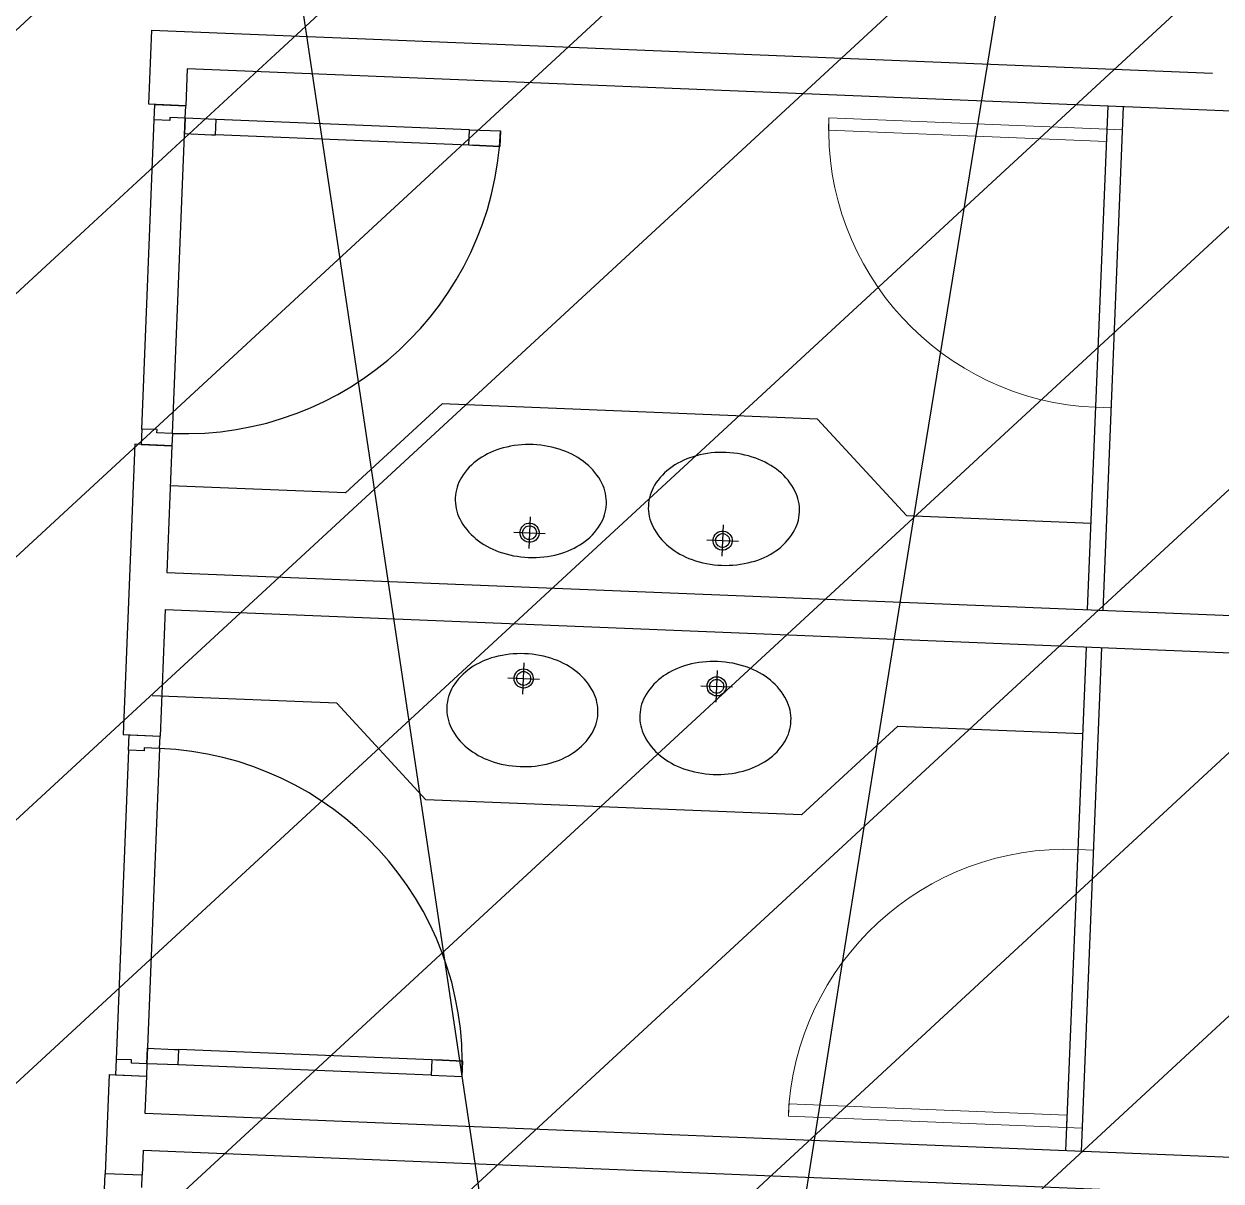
# Model space of a CAD drawing. Extents: x -678889171 to 586587, y -792238163 to 335485.
# Drawn here: x -678754277 to -678750407, y -791947371 to -791943630 of the extents above; entities that cross this region are included whole.
import ezdxf
from ezdxf.enums import TextEntityAlignment as Align

# ---------------------------------------------------------------- set-up
doc = ezdxf.new("R2010")
doc.units = 0
doc.header["$MEASUREMENT"] = 0
for name, color, linetype in [('A-FLOR-PATT', 252, 'Continuous'), ('A-SITE-PATT', 252, 'Continuous'), ('A-WALL', 252, 'Continuous')]:
    doc.layers.add(name, color=color, linetype=linetype)
doc.layers.add('BASEMENT3 LAYOUT$0$HATCH2', color=252, linetype='Continuous', lineweight=15)
doc.layers.add('Ground floor Towers$0$04-Ground Floor$0$A-DOOR-FULL', color=252, linetype='Continuous', lineweight=20)
doc.styles.add('Ground floor Towers$0$$Bas01-Rname$0$EN-SC', font='swissc.ttf')
doc.styles.add('Ground floor Towers$0$$Bas01-Rname$0$EN-SCL', font='swisscl.ttf')
doc.styles.add('Ground floor Towers$0$04-Ground Floor$0$V2-lower ground$0$LEVEL  FOR LICENSE LOWER GR$0$$LG- LEVEL$0$AR-SR', font='sarb.shx')

# ---------------------------------------------------------------- blocks, each defined once
blk = doc.blocks.new('A$C61C61320')
at = {"layer": 'BASEMENT3 LAYOUT$0$HATCH2'}
h = blk.add_hatch(dxfattribs=at)
h.set_pattern_fill('ANSI31', color=256, scale=5000, style=0)
h.set_pattern_definition([(45, (1320016.062358054, 343948.7931753235), (-441.9417382415922, 441.9417382415922), [])])
h.paths.add_polyline_path([(11086.00013759569, 20764.88754983409), (-87874.57371154218, 20764.88754983409), (-87874.57371154218, -14411.92520058152), (11086.00013759569, -14411.92520058152)])
blk = doc.blocks.new('Ground floor Towers$0$04-Ground Floor$0$$DD-04-LEVEL LG$0$a-up-t3-a$0$WATG_DOORSINGLE_M3')
at = {"layer": 'Ground floor Towers$0$04-Ground Floor$0$A-DOOR-FULL'}
for p, q in [((0, -50), (0, 0)), ((900, -50), (900, 0))]:
    blk.add_line(p, q, dxfattribs=at)
blk.add_lwpolyline([(900, -50), (900, -950), (860, -950), (860, -50)], close=True, dxfattribs=at)
blk.add_arc((900, -50), 900.0000000000002, 180, 270, dxfattribs=at)
blk = doc.blocks.new('GR')
at = {"layer": 'A-FLOR-PATT'}
for p, q in [((49525, 196905), (34393.90724153118, 276184.0878004957)), ((40356.07660175354, 242307.1102148541), (40356.07926239233, 242067.1153021294)), ((40356.07660175354, 242307.1102148541), (43789.59181454811, 242307.1102148542)), ((45356.67700594787, 242187.1102148541), (40476.64699863412, 242187.1102148542)), ((40476.64699863412, 242187.1102148542), (40476.64699863412, 242067.1153021294)), ((43456.10223646246, 240557.7728084923), (43456.10223646304, 242187.608982786)), ((43506.55399136245, 240557.2740405606), (43506.10223646322, 242187.608982786)), ((40476.64699863413, 242067.1153021294), (40356.64699863413, 242067.1153021294)), ((40376.64699863418, 242067.1153021294), (40476.64699863412, 242067.1153021294)), ((40376.64699863418, 242017.1153021294), (40376.64699863418, 242067.1153021294)), ((40476.64699863412, 242027.1153021294), (40476.64699863412, 242067.1153021294)), ((40426.64699863413, 242017.1153021294), (40376.64699863418, 242017.1153021294)), ((40376.64699863418, 241017.1153021296), (40376.64699863418, 242017.1153021294)), ((40476.64699863412, 242027.1153021294), (40426.64699863413, 242027.1153021294)), ((40426.64699863413, 242027.1153021294), (40426.64699863413, 242017.1153021294)), ((40576.64699863408, 242027.1153021294), (40476.64699863412, 242027.1153021294)), ((40476.64699863412, 242027.1153021294), (40476.64699863412, 241977.1153021294)), ((40476.64699863412, 241007.1153021297), (40476.64699863412, 242027.1153021294)), ((40576.64699863408, 241977.1153021294), (40576.64699863408, 242027.1153021294)), ((41396.64699863386, 242027.1153021294), (40576.64699863408, 242027.1153021294)), ((41396.64699863386, 241977.1153021294), (41396.64699863386, 242027.1153021294)), ((41396.64699863386, 242027.1153021294), (41496.64699863382, 242027.1153021294)), ((41496.64699863382, 242027.1153021294), (41496.64699863382, 241977.1153021294)), ((40476.64699863412, 241977.1153021294), (40563.64699863408, 241977.1153021294)), ((40563.64699863408, 241977.1153021294), (40576.64699863408, 241977.1153021294)), ((41396.64699863386, 241977.1153021294), (40576.64699863408, 241977.1153021294)), ((41496.64699863382, 241977.1153021294), (41396.64699863386, 241977.1153021294)), ((41496.64699863382, 241977.1153021294), (41409.64699863385, 241977.1153021294)), ((41409.64699863385, 241977.1153021294), (41496.64699863382, 241977.1153021294)), ((41343.6385886759, 241137.6855810865), (41043.63858867593, 240837.6855810865)), ((42558.47318797583, 241137.6855810864), (41343.63858867589, 241137.6855810865)), ((42558.47318797583, 241137.6855810864), (42858.47318797581, 240837.6855810865)), ((40426.64699863413, 241017.1153021296), (40376.64699863418, 241017.1153021297)), ((40376.64699863418, 241017.1153021297), (40376.64699863418, 240967.1153021297)), ((40426.64699863413, 241007.1153021297), (40426.64699863413, 241017.1153021296)), ((40476.64699863412, 241007.1153021297), (40426.64699863413, 241007.1153021297)), ((40476.64699863412, 241007.1153021297), (40476.64699863412, 240967.1153021297)), ((40476.64699863412, 240967.1153021294), (40356.64699863413, 240967.1153021294)), ((40356.64699863412, 240967.1102148542), (40356.64699863412, 240027.4429535421)), ((40476.64699863412, 240967.1102148542), (40356.64699863412, 240967.1102148542)), ((40376.64699863418, 240967.1153021297), (40476.64699863412, 240967.1153021297)), ((40476.64699863413, 240967.1153021294), (40476.64699863413, 240557.2740405605)), ((41043.63858867593, 240837.6855810865), (40476.64699863412, 240837.6855810865)), ((42858.47318797581, 240837.6855810865), (43456.10223646258, 240837.6855810865)), ((40476.64699863413, 240557.2740405605), (45356.67700594787, 240557.2740405606)), ((40476.64699863412, 240437.2740405605), (45356.67700594787, 240437.2740405605)), ((40476.64699863412, 240437.2740405605), (40476.64699863412, 240027.4429535421)), ((43456.10223646246, 240436.7752726287), (43456.10223646304, 238806.939098335)), ((43506.55399136245, 240437.2740405605), (43506.10223646322, 238806.9390983351)), ((41043.63858867593, 240156.8625000347), (40446.00954018905, 240156.8625000347)), ((41343.6385886759, 239856.8625000347), (41043.63858867593, 240156.8625000347)), ((42558.47318797583, 239856.8625000346), (42858.47318797581, 240156.8625000346)), ((42858.47318797581, 240156.8625000346), (43456.10223646256, 240156.8625000346)), ((40356.64699863411, 240027.4429535421), (40476.64699863412, 240027.4429535421)), ((40376.64699863423, 240027.4429535419), (40476.64699863416, 240027.4429535419)), ((40376.64699863423, 239977.4429535419), (40376.64699863423, 240027.4429535419)), ((40476.64699863416, 239987.4429535419), (40476.64699863416, 240027.4429535419)), ((40476.64699863416, 239987.4429535419), (40426.64699863418, 239987.4429535419)), ((40426.64699863418, 239987.4429535419), (40426.64699863418, 239977.4429535419)), ((40476.64699863416, 239987.4429535419), (40476.64699863416, 238967.4429535422)), ((40426.64699863418, 239977.4429535419), (40376.64699863423, 239977.4429535419)), ((40376.64699863423, 239977.4429535419), (40376.64699863423, 238977.4429535422)), ((42558.47318797583, 239856.8625000346), (41343.638588676, 239856.8625000346)), ((40476.64699863416, 238967.4429535422), (40476.64699863416, 239017.4429535422)), ((40476.64699863416, 239017.4429535422), (40563.64699863413, 239017.4429535422)), ((40563.64699863413, 239017.4429535422), (40576.64699863413, 239017.4429535422)), ((40576.64699863413, 239017.4429535422), (40576.64699863413, 238967.4429535422)), ((41396.6469986339, 239017.4429535422), (40576.64699863413, 239017.4429535422)), ((41396.6469986339, 239017.4429535422), (41396.6469986339, 238967.4429535422)), ((41496.64699863386, 239017.4429535422), (41396.6469986339, 239017.4429535422)), ((41496.64699863386, 239017.4429535422), (41409.64699863389, 239017.4429535422)), ((41409.64699863389, 239017.4429535422), (41496.64699863386, 239017.4429535422)), ((41496.64699863386, 238967.4429535422), (41496.64699863386, 239017.4429535422)), ((40426.64699863418, 238977.4429535422), (40376.64699863423, 238977.4429535422)), ((40376.64699863423, 238977.4429535422), (40376.64699863423, 238927.4429535422)), ((40426.64699863418, 238967.4429535422), (40426.64699863418, 238977.4429535422)), ((40476.64699863416, 238967.4429535422), (40426.64699863418, 238967.4429535422)), ((40576.64699863413, 238967.4429535422), (40476.64699863416, 238967.4429535422)), ((40476.64699863416, 238967.4429535422), (40476.64699863416, 238927.4429535422)), ((41396.6469986339, 238967.4429535422), (40576.64699863413, 238967.4429535422)), ((41396.6469986339, 238967.4429535422), (41496.64699863386, 238967.4429535422)), ((40356.64699863411, 238927.4429535421), (40476.64699863413, 238927.4429535421)), ((40356.64699863411, 238927.4429535421), (40356.64699863411, 238606.6919814622)), ((40376.64699863423, 238927.4429535422), (40476.64699863416, 238927.4429535422)), ((40476.64699863413, 238927.4429535421), (40476.64699863413, 238807.437866267)), ((40476.64699863413, 238807.4327789918), (45306.68012906888, 238807.4327789918)), ((40476.64699863413, 238687.4429535422), (40476.64699863413, 238606.6919814622)), ((40476.64699863413, 238687.437866267), (43757.83098447767, 238687.437866267)), ((40476.64699863415, 238606.6919814622), (40356.64699863411, 238606.6919814622)), ((40356.64699863413, 238556.6919814623), (40356.64699863413, 238606.6919814623)), ((40476.64699863413, 238606.6919814622), (40356.64699863413, 238606.6919814623)), ((40476.64699863413, 238566.6919814623), (40476.64699863413, 238606.6919814622))]:
    blk.add_line(p, q, dxfattribs=at)
at = {"layer": 'A-FLOR-PATT', "extrusion": (0.06183228260719086, 0.009229132771078235, 0.9980438827706317)}
for p, q in [((41643.35605801965, 240784.0592846655, 6.561873533428297e-08), (41643.36405235343, 240682.1576542109, 0.9418117287824543)), ((41592.50455967098, 240733.1335972773, 3.621347993923763), (41694.21555069888, 240733.083341606, -2.679536199421079))]:
    blk.add_line(p, q, dxfattribs=at)
at = {"layer": 'A-FLOR-PATT', "extrusion": (0.0618322826071909, 0.009229132771078239, 0.9980438827706317)}
for p, q in [((42268.16379377153, 240784.0592828632, 6.566023103005136e-08), (42268.17178810531, 240682.1576524086, 0.9418117288238932)), ((42217.31229542286, 240733.133595475, 3.621347993965259), (42319.02328645076, 240733.0833398036, -2.67953619937964))]:
    blk.add_line(p, q, dxfattribs=at)
at = {"layer": 'A-FLOR-PATT', "extrusion": (0.06183228260719087, -0.00922913277107806, 0.9980438827706316)}
for p, q in [((41643.35605802078, 240210.4887964353, 6.563345777976792e-08), (41643.36405235456, 240312.3904268898, 0.9418117287971199)), ((41592.50455967211, 240261.4144838233, 3.621347993938485), (41694.21555070001, 240261.4647394948, -2.679536199406414))]:
    blk.add_line(p, q, dxfattribs=at)
at = {"layer": 'A-FLOR-PATT', "extrusion": (0.06183228260719088, -0.009229132771078168, 0.9980438827706317)}
for p, q in [((42268.16379377295, 240210.4887982586, 6.564511068063439e-08), (42268.17178810672, 240312.3904287132, 0.9418117288088297)), ((42217.31229542427, 240261.4144856468, 3.621347993950138), (42319.02328645217, 240261.4647413181, -2.679536199394704))]:
    blk.add_line(p, q, dxfattribs=at)
at = {"layer": 'A-FLOR-PATT', "extrusion": (0.06183228260719086, 0.009229132771078235, 0.9980438827706317)}
for radius in [30.9529914780618, 22.50000000000562]:
    blk.add_circle((231947.865324932, -76575.28483699376, 4797.131812854725), radius, dxfattribs=at)
at = {"layer": 'A-FLOR-PATT', "extrusion": (0.0618322826071909, 0.009229132771078239, 0.9980438827706317)}
for radius in [30.9529914780618, 22.50000000000562]:
    blk.add_circle((231855.6278617944, -77192.03796918757, 4835.765101330304), radius, dxfattribs=at)
at = {"layer": 'A-FLOR-PATT', "extrusion": (0.06183228260719087, -0.00922913277107806, 0.9980438827706316)}
for radius in [30.95299147806179, 22.50000000000561]:
    blk.add_circle((243776.5956733895, -5707.193798180814, 357.9692664495988), radius, dxfattribs=at)
at = {"layer": 'A-FLOR-PATT', "extrusion": (0.06183228260719088, -0.009229132771078168, 0.9980438827706317)}
for radius in [30.95299147806178, 22.5000000000056]:
    blk.add_circle((243868.8331365479, -6323.946930371428, 396.6025549249433), radius, dxfattribs=at)
at = {"layer": 'A-FLOR-PATT'}
for centre, radius, start, end in [((687279.656740699, 163488.6097753342), 649022.5456272444, 169.8809308091749, 188.016783999427), ((687279.656740699, 163488.6097753342), 640922.5456272444, 169.8809308091749, 188.016783999427), ((632160.6549194276, 163506.2511653661), 599695.8226879967, 171.0616030214717, 190.2201678661017), ((632160.6549194327, 163506.2511653659), 599145.8226880017, 171.0631954506245, 190.2296506374575), ((40476.64699863412, 242027.1153021294), 1019.999999999704, 270, 0), ((40476.64699863416, 238967.4429535422), 1019.999999999704, 0, 90)]:
    blk.add_arc(centre, radius, start, end, dxfattribs=at)
at = {"layer": 'A-FLOR-PATT', "extrusion": (0.06183228260719086, 0.009229132771078237, 0.9980438827706317)}
for centre, radius, start, end in [((231979.3372248347, -76557.72956901483, 4797.131812854676), 253.1499851782115, 8.646215364573733, 28.18112142576346), ((231905.5164473898, -76568.95482590592, 4797.131812854396), 327.8193468697654, 351.4987706683459, 8.646215364573733), ((231905.5164473866, -76568.95482591007, 4797.131812854564), 327.8193468698241, 334.3513259706526, 351.4987706683459), ((231972.828273584, -76601.27558750719, 4797.131812854704), 253.149985175962, 314.8164199081099, 334.3513259706525), ((232029.0700685518, -76531.08414634857, 4797.131812854764), 196.7289404069203, 28.18112142576337, 52.4217561978509), ((232012.5959434663, -76641.29891476451, 4797.131812854665), 196.7289404068902, 290.5757851367694, 314.8164199134505), ((232065.1118548333, -76484.24615274585, 4797.131812854614), 137.6289573072113, 52.42175619785097, 81.49877066168634), ((232033.3663967699, -76696.62880064716, 4797.131812854762), 137.6289573076117, 261.4987706750271, 290.5757851367694), ((232065.1118548247, -76484.24615274741, 4797.131812854633), 137.62895730712, 81.49877066168632, 110.575785125186), ((232033.366396777, -76696.62880064869, 4797.131812854655), 137.6289573075945, 232.4217561978508, 261.4987706750271), ((232085.8823081327, -76539.57603863113, 4797.13181285462), 196.7289404069308, 110.575785125186, 134.81641990811), ((232069.4081830447, -76649.79080704733, 4797.131812854405), 196.7289404068297, 208.1811214257633, 232.4217561978508), ((232125.6499780218, -76579.59936588687, 4797.131812854535), 253.1499851771039, 134.81641990811, 154.3513259706526), ((232119.1410267562, -76623.14538437896, 4797.131812854594), 253.1499851747144, 188.6462153645737, 208.1811214257633), ((232192.9618041995, -76611.92012748757, 4797.131812854615), 327.8193468702288, 154.3513259706525, 171.4987706683459), ((232192.9618042035, -76611.9201274861, 4797.131812854633), 327.8193468702306, 171.4987706683459, 188.6462153711462)]:
    blk.add_arc(centre, radius, start, end, dxfattribs=at)
at = {"layer": 'A-FLOR-PATT', "extrusion": (0.0618322826071909, 0.00922913277107824, 0.9980438827706317)}
for centre, radius, start, end in [((231887.0997616972, -77174.48270120865, 4835.765101330256), 253.1499851782115, 8.646215364573735, 28.18112142576346), ((231813.2789842523, -77185.70795809977, 4835.765101329975), 327.8193468697654, 351.4987706683459, 8.646215364573735), ((231813.2789842491, -77185.70795810391, 4835.765101330145), 327.8193468698241, 334.3513259706526, 351.4987706683459), ((231880.5908104465, -77218.02871970103, 4835.765101330285), 253.149985175962, 314.8164199081099, 334.3513259706525), ((231936.8326054142, -77147.8372785424, 4835.765101330343), 196.7289404069203, 28.18112142576337, 52.4217561978509), ((231920.3584803288, -77258.05204695836, 4835.765101330246), 196.7289404068902, 290.5757851367694, 314.8164199134505), ((231972.8743916957, -77100.99928493968, 4835.765101330193), 137.6289573072113, 52.42175619785097, 81.49877066168634), ((231941.1289336323, -77313.381932841, 4835.765101330341), 137.6289573076117, 261.4987706750271, 290.5757851367694), ((231972.8743916872, -77100.99928494124, 4835.765101330212), 137.62895730712, 81.49877066168632, 110.575785125186), ((231941.1289336395, -77313.38193284252, 4835.765101330236), 137.6289573075945, 232.4217561978508, 261.4987706750271), ((231993.6448449952, -77156.32917082497, 4835.7651013302), 196.7289404069308, 110.575785125186, 134.81641990811), ((231977.1707199072, -77266.54393924116, 4835.765101329985), 196.7289404068297, 208.1811214257633, 232.4217561978508), ((232033.4125148843, -77196.35249808071, 4835.765101330115), 253.1499851771039, 134.81641990811, 154.3513259706526), ((232026.9035636186, -77239.8985165728, 4835.765101330173), 253.1499851747144, 188.6462153645737, 208.1811214257633), ((232100.724341062, -77228.6732596814, 4835.765101330195), 327.8193468702288, 154.3513259706525, 171.4987706683459), ((232100.724341066, -77228.67325967991, 4835.765101330213), 327.8193468702306, 171.4987706683459, 188.6462153711462)]:
    blk.add_arc(centre, radius, start, end, dxfattribs=at)
at = {"layer": 'A-FLOR-PATT', "extrusion": (0.06183228260719087, -0.009229132771078062, 0.9980438827706316)}
for centre, radius, start, end in [((243598.8110202995, -5711.508327073931, 357.9692664494096), 253.1499851771038, 25.64867402836241, 45.18358008989635), ((243531.4991941219, -5743.829088674624, 357.9692664494889), 327.8193468702286, 8.501229331652258, 25.64867402836251), ((243531.4991941179, -5743.82908867314, 357.9692664495064), 327.8193468702304, 351.3537846288536, 8.501229331652258), ((243605.3199715652, -5755.054345566017, 357.9692664494669), 253.1499851747143, 331.8188785742365, 351.3537846364077), ((243655.0528152767, -5781.699768234379, 357.9692664492787), 196.7289404068296, 307.578243802149, 331.8188785742365), ((243638.5786901887, -5671.484999818187, 357.9692664494938), 196.7289404069307, 45.18358008989635, 69.42421487481381), ((243659.3491434968, -5616.155113934441, 357.9692664495047), 137.6289573071199, 69.42421487481381, 98.50122933831352), ((243691.0946015443, -5828.537761835752, 357.9692664495295), 137.6289573075945, 278.5012293249727, 307.5782438021491), ((243659.3491434882, -5616.155113932887, 357.9692664494858), 137.6289573072112, 98.50122933831352, 127.5782438021489), ((243691.0946015514, -5828.537761834226, 357.9692664496359), 137.6289573076116, 249.4242148603151, 278.5012293249727), ((243695.3909297697, -5662.99310753561, 357.9692664496372), 196.7289404069202, 127.5782438021489, 151.8188785742365), ((243711.8650548551, -5773.207875951561, 357.9692664495386), 196.7289404068901, 225.1835800865493, 249.4242148603151), ((243745.1237734867, -5689.638530201877, 357.9692664495502), 253.1499851782114, 151.8188785742364, 171.3537846364078), ((243751.6327247374, -5733.18454869425, 357.9692664495772), 253.1499851759619, 205.6486740283625, 225.1835800898963), ((243818.9445509317, -5700.863787092964, 357.9692664492687), 327.8193468697652, 171.3537846364078, 188.5012293316522), ((243818.9445509349, -5700.863787097102, 357.9692664494366), 327.819346869824, 188.5012293316522, 205.6486740283624)]:
    blk.add_arc(centre, radius, start, end, dxfattribs=at)
at = {"layer": 'A-FLOR-PATT', "extrusion": (0.06183228260719088, -0.009229132771078168, 0.9980438827706317)}
for centre, radius, start, end in [((243691.0484834579, -6328.26145926455, 396.6025549247545), 253.1499851771037, 25.64867402836251, 45.18358008989645), ((243623.7366572803, -6360.582220865244, 396.6025549248339), 327.8193468702286, 8.501229331652352, 25.6486740283626), ((243623.7366572762, -6360.582220863767, 396.6025549248519), 327.8193468702303, 351.3537846288538, 8.501229331652352), ((243697.5574347237, -6371.807477756637, 396.6025549248123), 253.1499851747142, 331.8188785742365, 351.3537846364079), ((243747.290278435, -6398.452900425014, 396.6025549246251), 196.7289404068295, 307.5782438021491, 331.8188785742367), ((243730.816153347, -6288.238132008823, 396.6025549248397), 196.7289404069306, 45.18358008989645, 69.4242148748139), ((243751.5866066551, -6232.908246125075, 396.6025549248511), 137.6289573071199, 69.4242148748139, 98.50122933831364), ((243783.3320647027, -6445.290894026372, 396.6025549248744), 137.6289573075944, 278.5012293249728, 307.5782438021492), ((243751.5866066465, -6232.908246123536, 396.6025549248321), 137.6289573072112, 98.50122933831359, 127.578243802149), ((243783.3320647099, -6445.290894024854, 396.6025549249813), 137.6289573076116, 249.4242148603152, 278.5012293249728), ((243787.628392928, -6279.746239726252, 396.6025549249831), 196.7289404069201, 127.578243802149, 151.8188785742366), ((243804.1025180135, -6389.961008142188, 396.6025549248835), 196.7289404068901, 225.1835800865494, 249.4242148603152), ((243837.361236645, -6306.391662392512, 396.6025549248956), 253.1499851782113, 151.8188785742365, 171.3537846364079), ((243843.8701878958, -6349.93768088487, 396.6025549249222), 253.1499851759618, 205.6486740283626, 225.1835800898965), ((243911.1820140899, -6317.616919283613, 396.602554924615), 327.8193468697652, 171.3537846364079, 188.5012293316523), ((243911.1820140932, -6317.616919287745, 396.6025549247825), 327.8193468698239, 188.5012293316523, 205.6486740283625)]:
    blk.add_arc(centre, radius, start, end, dxfattribs=at)
at = {"layer": 'A-FLOR-PATT', "xscale": -1, "rotation": 270}
blk.add_blockref('Ground floor Towers$0$04-Ground Floor$0$$DD-04-LEVEL LG$0$a-up-t3-a$0$WATG_DOORSINGLE_M3', (43506.10223646263, 241212.608982786), dxfattribs=at)
at = {"layer": 'A-FLOR-PATT', "rotation": 270}
blk.add_blockref('Ground floor Towers$0$04-Ground Floor$0$$DD-04-LEVEL LG$0$a-up-t3-a$0$WATG_DOORSINGLE_M3', (43506.10223646263, 239781.9390983351), dxfattribs=at)
at = {"layer": 'A-FLOR-PATT', "style": 'Ground floor Towers$0$04-Ground Floor$0$V2-lower ground$0$LEVEL  FOR LICENSE LOWER GR$0$$LG- LEVEL$0$AR-SR', "flags": 12}
for tag, p in [('L', (30296.07288644527, 72859.53473235783)), ('P', (30237.50458115668, 72203.99769414036))]:
    blk.add_attdef(tag, text='', height=500, dxfattribs=at).set_placement(p, align=Align.RIGHT)
at = {"layer": 'A-FLOR-PATT'}
for tag, p, height, style in [('N', (85492.25876324323, 56633.4995742733), 250, 'Ground floor Towers$0$$Bas01-Rname$0$EN-SC'), ('N', (89389.48149106537, 56633.4995742733), 250, 'Ground floor Towers$0$$Bas01-Rname$0$EN-SC'), ('N', (94597.61363499537, 56633.4995742733), 250, 'Ground floor Towers$0$$Bas01-Rname$0$EN-SC'), ('AN', (85922.66280553787, 56313.08159666645), 200, 'Ground floor Towers$0$$Bas01-Rname$0$EN-SCL'), ('AN', (89819.88553336001, 56313.08159666645), 200, 'Ground floor Towers$0$$Bas01-Rname$0$EN-SCL'), ('AN', (95028.01767729002, 56313.08159666645), 200, 'Ground floor Towers$0$$Bas01-Rname$0$EN-SCL'), ('SN', (85299.47460008037, 56025.08594095582), 200, 'Ground floor Towers$0$$Bas01-Rname$0$EN-SCL'), ('F', (85927.04975899268, 56008.67972904726), 200, 'Ground floor Towers$0$$Bas01-Rname$0$EN-SCL'), ('SN', (89196.69732790251, 56025.08594095582), 200, 'Ground floor Towers$0$$Bas01-Rname$0$EN-SCL'), ('F', (89824.27248681482, 56008.67972904726), 200, 'Ground floor Towers$0$$Bas01-Rname$0$EN-SCL'), ('SN', (94404.82947183252, 56025.08594095582), 200, 'Ground floor Towers$0$$Bas01-Rname$0$EN-SCL'), ('F', (95032.40463074483, 56008.67972904726), 200, 'Ground floor Towers$0$$Bas01-Rname$0$EN-SCL')]:
    blk.add_attdef(tag, p, '', height=height, dxfattribs=dict(at, style=style))
at = {"layer": 'A-FLOR-PATT', "style": 'Ground floor Towers$0$$Bas01-Rname$0$EN-SCL', "width": 0.8}
for p in [(85305.16036184286, 56295.1433535593), (89202.383089665, 56295.1433535593), (94410.51523359501, 56295.1433535593)]:
    blk.add_attdef('FN', p, '', height=250, dxfattribs=at)

msp = doc.modelspace()

# ---------------------------------------------------------------- block references
at = {"layer": 'A-SITE-PATT', "rotation": 357.6731745000001}
msp.add_blockref('A$C61C61320', (-678706236.4347705, -791940527.995869, -212772), dxfattribs=at)

# ---------------------------------------------------------------- next in the draw order: block references
at = {"layer": 'A-WALL', "rotation": 357.6731745000001}
msp.add_blockref('GR', (-678804025.0995113, -792184118.4910543, -212772), dxfattribs=at)

doc.saveas('drawing.dxf')
